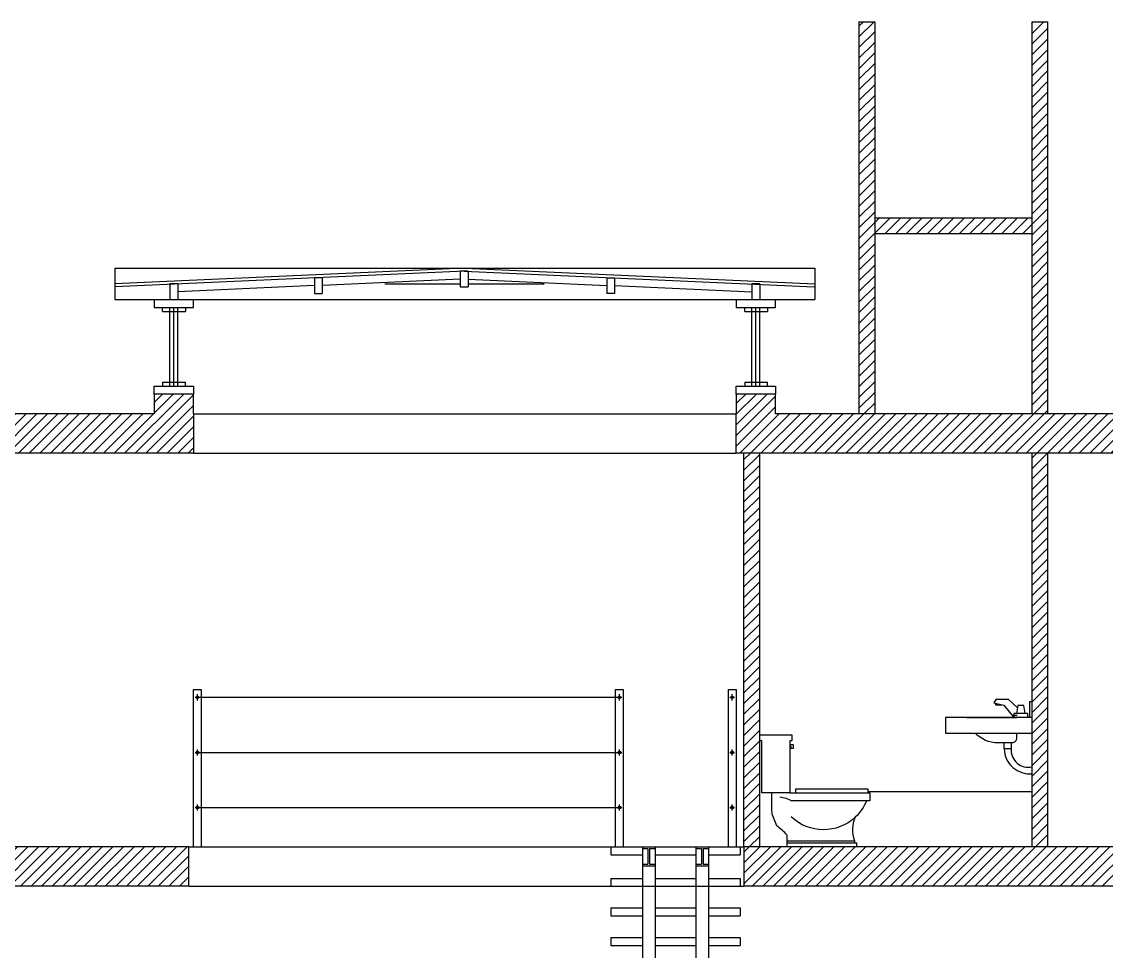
# Model space of a CAD drawing. Extents: x 106.2 to 128.7, y 217.9 to 251.9.
# Drawn here: x 113.09 to 119.98, y 246 to 251.9 of the extents above; entities that cross this region are included whole.
import ezdxf

# ---------------------------------------------------------------- set-up
doc = ezdxf.new("R2010")
doc.units = 0
doc.header["$LTSCALE"] = 0.01
doc.layers.get('0').update_dxf_attribs({"linetype": 'CONTINUOUS'})
doc.layers.add('01', color=8, linetype='CONTINUOUS')
doc.layers.add('02', color=1, linetype='CONTINUOUS')
pattern_1 = [(45, (142.476395, 232.97144), (-0.03367596, 0.03367596), [])]

# ---------------------------------------------------------------- blocks, each defined once
blk = doc.blocks.new('SAVLS020')
at = {"linetype": 'ByBlock'}
for p, q in [((-0.2292, 0.3435), (-0.6862, 0.3435)), ((-0.1742, 0.0256), (-0.6014, 0.0256))]:
    blk.add_line(p, q, dxfattribs=at)
at = {"color": 30, "linetype": 'ByBlock'}
for p, q in [((-0.6779, 0.2924), (-0.2038, 0.2924)), ((-0.1742, 0.0383), (-0.6014, 0.0383))]:
    blk.add_line(p, q, dxfattribs=at)
blk.add_line((-0.191, 0.3435), (-0.0768, 0.3435))
blk.add_lwpolyline([(-0.1742, 0), (-0.1742, 0.075, -0.041527), (-0.1077, 0.1338), (-0.08, 0.2087, -0.013997), (-0.0768, 0.2348), (-0.0768, 0.3435), (-0.0128, 0.3435), (-0.0128, 0.6733), (0, 0.6733), (0, 0.7107), (-0.2038, 0.7107), (-0.2038, 0.6733), (-0.191, 0.6733), (-0.191, 0.3435), (-0.2292, 0.3435), (-0.2292, 0.3681), (-0.6862, 0.3681), (-0.6862, 0.3435), (-0.6989, 0.3435), (-0.6989, 0.2924), (-0.6779, 0.2924, 0.107103), (-0.6067, 0.1892, -0.201844), (-0.6014, 0.0383), (-0.6014, 0.0256), (-0.6141, 0.0256), (-0.6141, 0)], format="xyb")
blk.add_lwpolyline([(-0.191, 0.6505), (-0.2126, 0.6505), (-0.2126, 0.6251), (-0.1999, 0.6251), (-0.1999, 0.6378), (-0.191, 0.6378)], dxfattribs=at)
for centre, radius, start, end in [((-0.1086, 0.1336), 0.1851, 95.90614, 120.96376), ((-0.4042, 0.4051), 0.296, 226.83739, 313.57905)]:
    blk.add_arc(centre, radius, start, end, dxfattribs=at)
blk = doc.blocks.new('SAVLS029')
at = {"linetype": 'ByBlock'}
for p, q in [((-0.0275, 0.0254), (-0.0191, 0.0762)), ((-0.0191, 0.0762), (0.0191, 0.0762)), ((0.0191, 0.0762), (0.0275, 0.0254)), ((0.0825, 0.1143), (0.0216, 0.061)), ((0.108, 0.0762), (0.0444, 0)), ((0.1587, 0.1143), (0.0825, 0.1143)), ((0.1715, 0.0889), (0.108, 0.0762)), ((0.1206, 0.0762), (0.1206, 0.0787)), ((0.1206, 0.0762), (0.1587, 0.0762)), ((0.1587, 0.1143), (0.1715, 0.0889)), ((0.1587, 0.0762), (0.1587, 0.0864)), ((-0.0444, 0.0254), (0.0444, 0.0254)), ((-0.0444, 0), (-0.0444, 0.0254)), ((0.0444, 0.0254), (0.0444, 0))]:
    blk.add_line(p, q, dxfattribs=at)

msp = doc.modelspace()

# ---------------------------------------------------------------- hatches: boundary and pattern name
at = {"layer": '01', "ltscale": 0.3}
h = msp.add_hatch(dxfattribs=at)
h.set_pattern_fill('ANSI31', color=256, scale=0.015, style=0)
h.set_pattern_definition(pattern_1)
h.paths.add_polyline_path([(118.5079, 251.9026), (118.4079, 251.9026), (118.4079, 249.4136), (118.5079, 249.4136)])
h.paths.add_polyline_path([(119.5079, 250.6581), (118.5079, 250.6581), (118.5079, 250.5581), (119.5079, 250.5581)])
h.paths.add_polyline_path([(119.6079, 251.9026), (119.5079, 251.9026), (119.5079, 249.4136), (119.6079, 249.4136)])
h = msp.add_hatch(dxfattribs=at)
h.set_pattern_fill('ANSI31', color=256, scale=0.015, style=0)
h.set_pattern_definition(pattern_1)
h.paths.add_polyline_path([(114.1817, 249.5386), (113.9317, 249.5386), (113.9317, 249.4136), (111.4543, 249.4136), (111.4543, 249.1636), (114.1817, 249.1636), (114.1817, 249.4136)])
h = msp.add_hatch(dxfattribs=at)
h.set_pattern_fill('ANSI31', color=256, scale=0.015, style=0)
h.set_pattern_definition(pattern_1)
h.paths.add_polyline_path([(123.2029, 249.4136), (117.8787, 249.4136), (117.8787, 249.5386), (117.6287, 249.5386), (117.6287, 249.4136), (117.6287, 249.1636), (123.2029, 249.1636)])
h = msp.add_hatch(dxfattribs=at)
h.set_pattern_fill('ANSI31', color=256, scale=0.015, style=0)
h.set_pattern_definition(pattern_1)
h.paths.add_polyline_path([(117.7779, 249.1636), (117.6779, 249.1636), (117.6779, 246.6636), (117.7779, 246.6636)])
h.paths.add_polyline_path([(119.6079, 249.1636), (119.5079, 249.1636), (119.5079, 246.6636), (119.6079, 246.6636)])
h = msp.add_hatch(dxfattribs=at)
h.set_pattern_fill('ANSI31', color=256, scale=0.015, style=0)
h.set_pattern_definition(pattern_1)
h.paths.add_polyline_path([(114.1529, 246.6636), (110.5363, 246.6636), (110.5363, 246.4136), (114.1529, 246.4136)])
h.paths.add_polyline_path([(108.6029, 242.9636), (108.6029, 244.3636), (108.3029, 244.3636), (108.3029, 242.9636)])
h.paths.add_polyline_path([(114.1529, 243.4136), (108.6029, 243.4136), (108.6029, 243.1636), (114.1529, 243.1636)])
h = msp.add_hatch(dxfattribs=at)
h.set_pattern_fill('ANSI31', color=256, scale=0.015, style=0)
h.set_pattern_definition(pattern_1)
h.paths.add_polyline_path([(123.7029, 243.4136), (117.6779, 243.4136), (117.6779, 243.1636), (123.7029, 243.1636)])
h.paths.add_polyline_path([(123.2029, 246.6636), (117.6779, 246.6636), (117.6779, 246.4136), (123.2029, 246.4136)])

# ---------------------------------------------------------------- linework, layer by layer
at = {"ltscale": 0.3}
for p, q in [((118.4079, 251.9026), (118.4079, 249.4136)), ((118.4079, 251.9026), (118.5079, 251.9026)), ((118.5079, 251.9026), (118.5079, 249.4136)), ((119.5079, 249.4136), (119.5079, 251.9026)), ((119.5079, 251.9026), (119.6079, 251.9026)), ((119.6079, 249.4136), (119.6079, 251.9026)), ((118.5079, 250.6581), (119.5079, 250.6581)), ((118.5079, 250.5581), (119.5079, 250.5581)), ((113.6817, 250.3386), (113.6817, 250.1386)), ((113.6817, 250.3386), (118.1287, 250.3386)), ((118.1287, 250.3386), (118.1287, 250.1386)), ((115.3979, 250.2386), (115.876, 250.2386)), ((115.926, 250.2386), (116.4092, 250.2386)), ((113.6817, 250.1386), (118.1287, 250.1386)), ((114.1817, 249.5386), (113.9317, 249.5386)), ((113.9317, 249.5386), (113.9317, 249.4136)), ((114.1817, 249.4136), (114.1817, 249.5386)), ((117.8787, 249.5386), (117.6287, 249.5386)), ((117.6287, 249.5386), (117.6287, 249.4136)), ((117.8787, 249.4136), (117.8787, 249.5386)), ((113.9317, 249.4136), (111.4543, 249.4136)), ((114.1817, 249.4136), (114.1817, 249.1636)), ((117.6287, 249.1636), (117.6287, 249.4136)), ((123.2029, 249.4136), (117.8787, 249.4136)), ((114.1817, 249.1636), (111.4543, 249.1636)), ((123.2029, 249.1636), (117.6287, 249.1636)), ((117.6779, 246.6636), (117.6779, 249.1636)), ((117.7779, 246.6636), (117.7779, 249.1636)), ((119.5079, 246.6636), (119.5079, 249.1636)), ((119.6079, 246.6636), (119.6079, 249.1636)), ((114.1529, 246.6636), (110.5363, 246.6636)), ((114.1529, 246.4136), (114.1529, 246.6636)), ((123.2029, 246.6636), (117.6779, 246.6636)), ((117.6779, 246.6636), (117.6779, 246.4136)), ((114.1529, 246.4136), (110.5363, 246.4136)), ((123.2029, 246.4136), (117.6779, 246.4136))]:
    msp.add_line(p, q, dxfattribs=at)
msp.add_line((119.5079, 246.6636), (119.5079, 247.0136))
at = {"layer": '01'}
msp.add_line((119.5079, 247.0136), (118.4675, 247.0136), dxfattribs=at)
at = {"layer": '02', "ltscale": 0.3}
for p, q in [((115.9052, 250.3386), (113.6817, 250.2386)), ((115.9052, 250.3186), (113.6817, 250.2186)), ((115.876, 250.3191), (115.876, 250.2191)), ((115.926, 250.3191), (115.876, 250.3191)), ((115.901, 250.3191), (118.1246, 250.2191)), ((115.9052, 250.3386), (118.1287, 250.2386)), ((115.926, 250.3191), (115.926, 250.2191)), ((114.9997, 250.2774), (114.9497, 250.2774)), ((114.9497, 250.2774), (114.9497, 250.1774)), ((114.9997, 250.2774), (114.9997, 250.1774)), ((115.876, 250.2691), (114.9997, 250.2274)), ((115.926, 250.2691), (116.8065, 250.2274)), ((116.8065, 250.2774), (116.8065, 250.1774)), ((116.8065, 250.2774), (116.8565, 250.2774)), ((116.8565, 250.2774), (116.8565, 250.1774)), ((114.0817, 250.2386), (114.0317, 250.2386)), ((114.0317, 250.2386), (114.0317, 250.1386)), ((114.0817, 250.2386), (114.0817, 250.1386)), ((114.9497, 250.2274), (114.0817, 250.1886)), ((114.9497, 250.1774), (114.9997, 250.1774)), ((115.876, 250.2191), (115.926, 250.2191)), ((116.8565, 250.1774), (116.8065, 250.1774)), ((116.8565, 250.2274), (117.7287, 250.1886)), ((117.7287, 250.2386), (117.7287, 250.1386)), ((117.7787, 250.2386), (117.7287, 250.2386)), ((117.7787, 250.2386), (117.7787, 250.1386)), ((113.9317, 250.1386), (113.9317, 250.0886)), ((113.9317, 250.1386), (114.1817, 250.1386)), ((114.1817, 250.0886), (114.1817, 250.1386)), ((117.6287, 250.1386), (117.6287, 250.0886)), ((117.6287, 250.1386), (117.8787, 250.1386)), ((117.8787, 250.0886), (117.8787, 250.1386)), ((113.9317, 250.0886), (114.1817, 250.0886)), ((113.9853, 250.0636), (113.9853, 250.0886)), ((113.9853, 250.0636), (114.1303, 250.0636)), ((114.0317, 249.5886), (114.0317, 250.0886)), ((114.0567, 249.5886), (114.0567, 250.0886)), ((114.0817, 249.5886), (114.0817, 250.0886)), ((114.1303, 250.0886), (114.1303, 250.0636)), ((117.6287, 250.0886), (117.8787, 250.0886)), ((117.6823, 250.0636), (117.6823, 250.0886)), ((117.6823, 250.0636), (117.8273, 250.0636)), ((117.7287, 249.5886), (117.7287, 250.0886)), ((117.7537, 249.5886), (117.7537, 250.0886)), ((117.7787, 249.5886), (117.7787, 250.0886)), ((117.8273, 250.0886), (117.8273, 250.0636)), ((113.9317, 249.5386), (113.9317, 249.5886)), ((113.9317, 249.5886), (114.1817, 249.5886)), ((113.9853, 249.6136), (114.1303, 249.6136)), ((113.9853, 249.6136), (113.9853, 249.5886)), ((114.1303, 249.5886), (114.1303, 249.6136)), ((114.1817, 249.5886), (114.1817, 249.5386)), ((117.6287, 249.5886), (117.8787, 249.5886)), ((117.6287, 249.5386), (117.6287, 249.5886)), ((117.6823, 249.6136), (117.8273, 249.6136)), ((117.6823, 249.6136), (117.6823, 249.5886)), ((117.8273, 249.5886), (117.8273, 249.6136)), ((117.8787, 249.5886), (117.8787, 249.5386)), ((114.1817, 249.4136), (117.6287, 249.4136)), ((114.1817, 249.1636), (117.6287, 249.1636)), ((114.1817, 247.6636), (114.2317, 247.6636)), ((114.1817, 246.6636), (114.1817, 247.6636)), ((114.2067, 247.5942), (114.2067, 247.633)), ((114.2317, 247.6636), (114.2317, 246.6636)), ((116.8617, 246.6636), (116.8617, 247.6636)), ((116.8617, 247.6636), (116.9117, 247.6636)), ((116.8867, 247.5942), (116.8867, 247.633)), ((116.9117, 247.6636), (116.9117, 246.6636)), ((117.5787, 246.6636), (117.5787, 247.6636)), ((117.5787, 247.6636), (117.6287, 247.6636)), ((117.6037, 247.5942), (117.6037, 247.633)), ((117.6287, 247.6636), (117.6287, 246.6636)), ((114.192, 247.6136), (114.2214, 247.6136)), ((114.2067, 247.6136), (116.895, 247.6137)), ((116.872, 247.6136), (116.9014, 247.6136)), ((117.589, 247.6136), (117.6184, 247.6136)), ((119.4929, 247.4857), (119.4929, 247.5871)), ((119.4929, 247.587), (119.5079, 247.587)), ((119.5079, 247.4856), (118.9579, 247.4856)), ((118.9579, 247.4856), (118.9579, 247.3856)), ((118.9579, 247.3856), (119.5079, 247.3856)), ((114.2067, 247.2442), (114.2067, 247.283)), ((116.8867, 247.2442), (116.8867, 247.283)), ((117.6037, 247.2442), (117.6037, 247.283)), ((114.192, 247.2636), (114.2214, 247.2636)), ((114.2067, 247.2636), (116.895, 247.2637)), ((116.872, 247.2636), (116.9014, 247.2636)), ((117.589, 247.2636), (117.6184, 247.2636)), ((114.192, 246.9136), (114.2214, 246.9136)), ((114.2067, 246.8942), (114.2067, 246.933)), ((114.2067, 246.9136), (116.895, 246.9137)), ((116.872, 246.9136), (116.9014, 246.9136)), ((116.8867, 246.8942), (116.8867, 246.933)), ((117.589, 246.9136), (117.6184, 246.9136)), ((117.6037, 246.8942), (117.6037, 246.933)), ((114.1529, 246.6636), (117.6779, 246.6636)), ((116.8329, 246.6636), (116.8329, 246.6136)), ((116.8329, 246.6636), (117.6529, 246.6636)), ((116.8329, 246.6636), (117.6529, 246.6636)), ((117.0329, 246.6636), (117.1129, 246.6636)), ((117.0329, 246.6636), (117.0329, 244.6261)), ((117.1129, 246.6636), (117.1129, 244.6261)), ((117.3729, 246.6636), (117.4529, 246.6636)), ((117.3729, 246.6636), (117.3729, 244.6261)), ((117.4529, 246.6636), (117.4529, 244.6261)), ((117.6529, 246.6636), (117.6529, 246.6136)), ((116.8329, 246.6136), (117.0329, 246.6136)), ((116.8329, 246.6136), (117.0329, 246.6136)), ((117.0329, 246.6536), (117.0679, 246.6536)), ((117.0679, 246.6536), (117.0679, 246.5536)), ((117.0779, 246.6536), (117.1129, 246.6536)), ((117.0779, 246.6536), (117.0779, 246.5536)), ((117.1129, 246.6136), (117.3729, 246.6136)), ((117.1129, 246.6136), (117.3729, 246.6136)), ((117.3729, 246.6536), (117.4079, 246.6536)), ((117.4079, 246.6536), (117.4079, 246.5536)), ((117.4179, 246.6536), (117.4529, 246.6536)), ((117.4179, 246.6536), (117.4179, 246.5536)), ((117.4529, 246.6136), (117.6529, 246.6136)), ((117.4529, 246.6136), (117.6529, 246.6136)), ((117.0329, 246.5536), (117.0679, 246.5536)), ((117.0329, 246.5436), (117.1129, 246.5436)), ((117.0779, 246.5536), (117.1129, 246.5536)), ((117.3729, 246.5536), (117.4079, 246.5536)), ((117.3729, 246.5436), (117.4529, 246.5436)), ((117.4179, 246.5536), (117.4529, 246.5536)), ((116.8329, 246.4636), (117.0329, 246.4636)), ((116.8329, 246.4636), (116.8329, 246.4136)), ((117.1129, 246.4636), (117.3729, 246.4636)), ((117.4529, 246.4636), (117.6529, 246.4636)), ((117.6529, 246.4636), (117.6529, 246.4136)), ((114.1529, 246.4136), (117.6779, 246.4136)), ((116.8329, 246.4136), (117.0329, 246.4136)), ((116.8329, 246.4136), (117.0329, 246.4136)), ((117.1129, 246.4136), (117.3729, 246.4136)), ((117.1129, 246.4136), (117.3729, 246.4136)), ((117.4529, 246.4136), (117.6529, 246.4136)), ((117.4529, 246.4136), (117.6529, 246.4136)), ((116.8329, 246.2761), (117.0329, 246.2761)), ((116.8329, 246.2761), (116.8329, 246.2261)), ((117.1129, 246.2761), (117.3729, 246.2761)), ((117.4529, 246.2761), (117.6529, 246.2761)), ((117.6529, 246.2761), (117.6529, 246.2261)), ((116.8329, 246.2261), (117.0329, 246.2261)), ((116.8329, 246.2261), (117.0329, 246.2261)), ((117.1129, 246.2261), (117.3729, 246.2261)), ((117.1129, 246.2261), (117.3729, 246.2261)), ((117.4529, 246.2261), (117.6529, 246.2261)), ((117.4529, 246.2261), (117.6529, 246.2261)), ((116.8329, 246.0886), (117.0329, 246.0886)), ((116.8329, 246.0886), (116.8329, 246.0386)), ((117.1129, 246.0886), (117.3729, 246.0886)), ((117.4529, 246.0886), (117.6529, 246.0886)), ((117.6529, 246.0886), (117.6529, 246.0386)), ((116.8329, 246.0386), (117.0329, 246.0386)), ((116.8329, 246.0386), (117.0329, 246.0386)), ((117.1129, 246.0386), (117.3729, 246.0386)), ((117.1129, 246.0386), (117.3729, 246.0386)), ((117.4529, 246.0386), (117.6529, 246.0386)), ((117.4529, 246.0386), (117.6529, 246.0386))]:
    msp.add_line(p, q, dxfattribs=at)
at = {"layer": '02'}
for p, q in [((119.4118, 247.4988), (119.3818, 247.4988)), ((119.4565, 247.5107), (119.4265, 247.5107)), ((119.3739, 247.3243), (119.3299, 247.3243))]:
    msp.add_line(p, q, dxfattribs=at)
msp.add_lwpolyline([(119.0941, 247.4856), (119.4091, 247.4856)], dxfattribs=at)
msp.add_lwpolyline([(119.4091, 247.3856), (119.4091, 247.3543, -0.414214), (119.3791, 247.3243), (119.3739, 247.3243), (119.3739, 247.2856), (119.3299, 247.2856), (119.3299, 247.3243), (119.2903, 247.3243, -0.203878), (119.1462, 247.3856)], format="xyb", dxfattribs=at)
at = {"layer": '02', "ltscale": 0.3}
for centre in [(114.2067, 247.6136), (116.8867, 247.6136), (117.6037, 247.6136), (114.2067, 247.2636), (116.8867, 247.2636), (117.6037, 247.2636), (114.2067, 246.9136), (116.8867, 246.9136), (117.6037, 246.9136)]:
    msp.add_circle(centre, 0.00831, dxfattribs=at)
for centre, radius, start, end in [((119.4951, 247.2927), 0.1654, 182.47651, 274.42041), ((119.4852, 247.2805), 0.1115, 177.38762, 281.74739)]:
    msp.add_arc(centre, radius, start, end, dxfattribs=at)

# ---------------------------------------------------------------- block references
at = {"layer": '02', "ltscale": 0.3, "xscale": -1, "rotation": 358.9439710582124}
msp.add_blockref('SAVLS029', (119.4352, 247.4856), dxfattribs=at)
at = {"layer": '02', "ltscale": 0.3, "xscale": -1}
msp.add_blockref('SAVLS020', (117.7779, 246.6636), dxfattribs=at)

doc.saveas('drawing.dxf')
